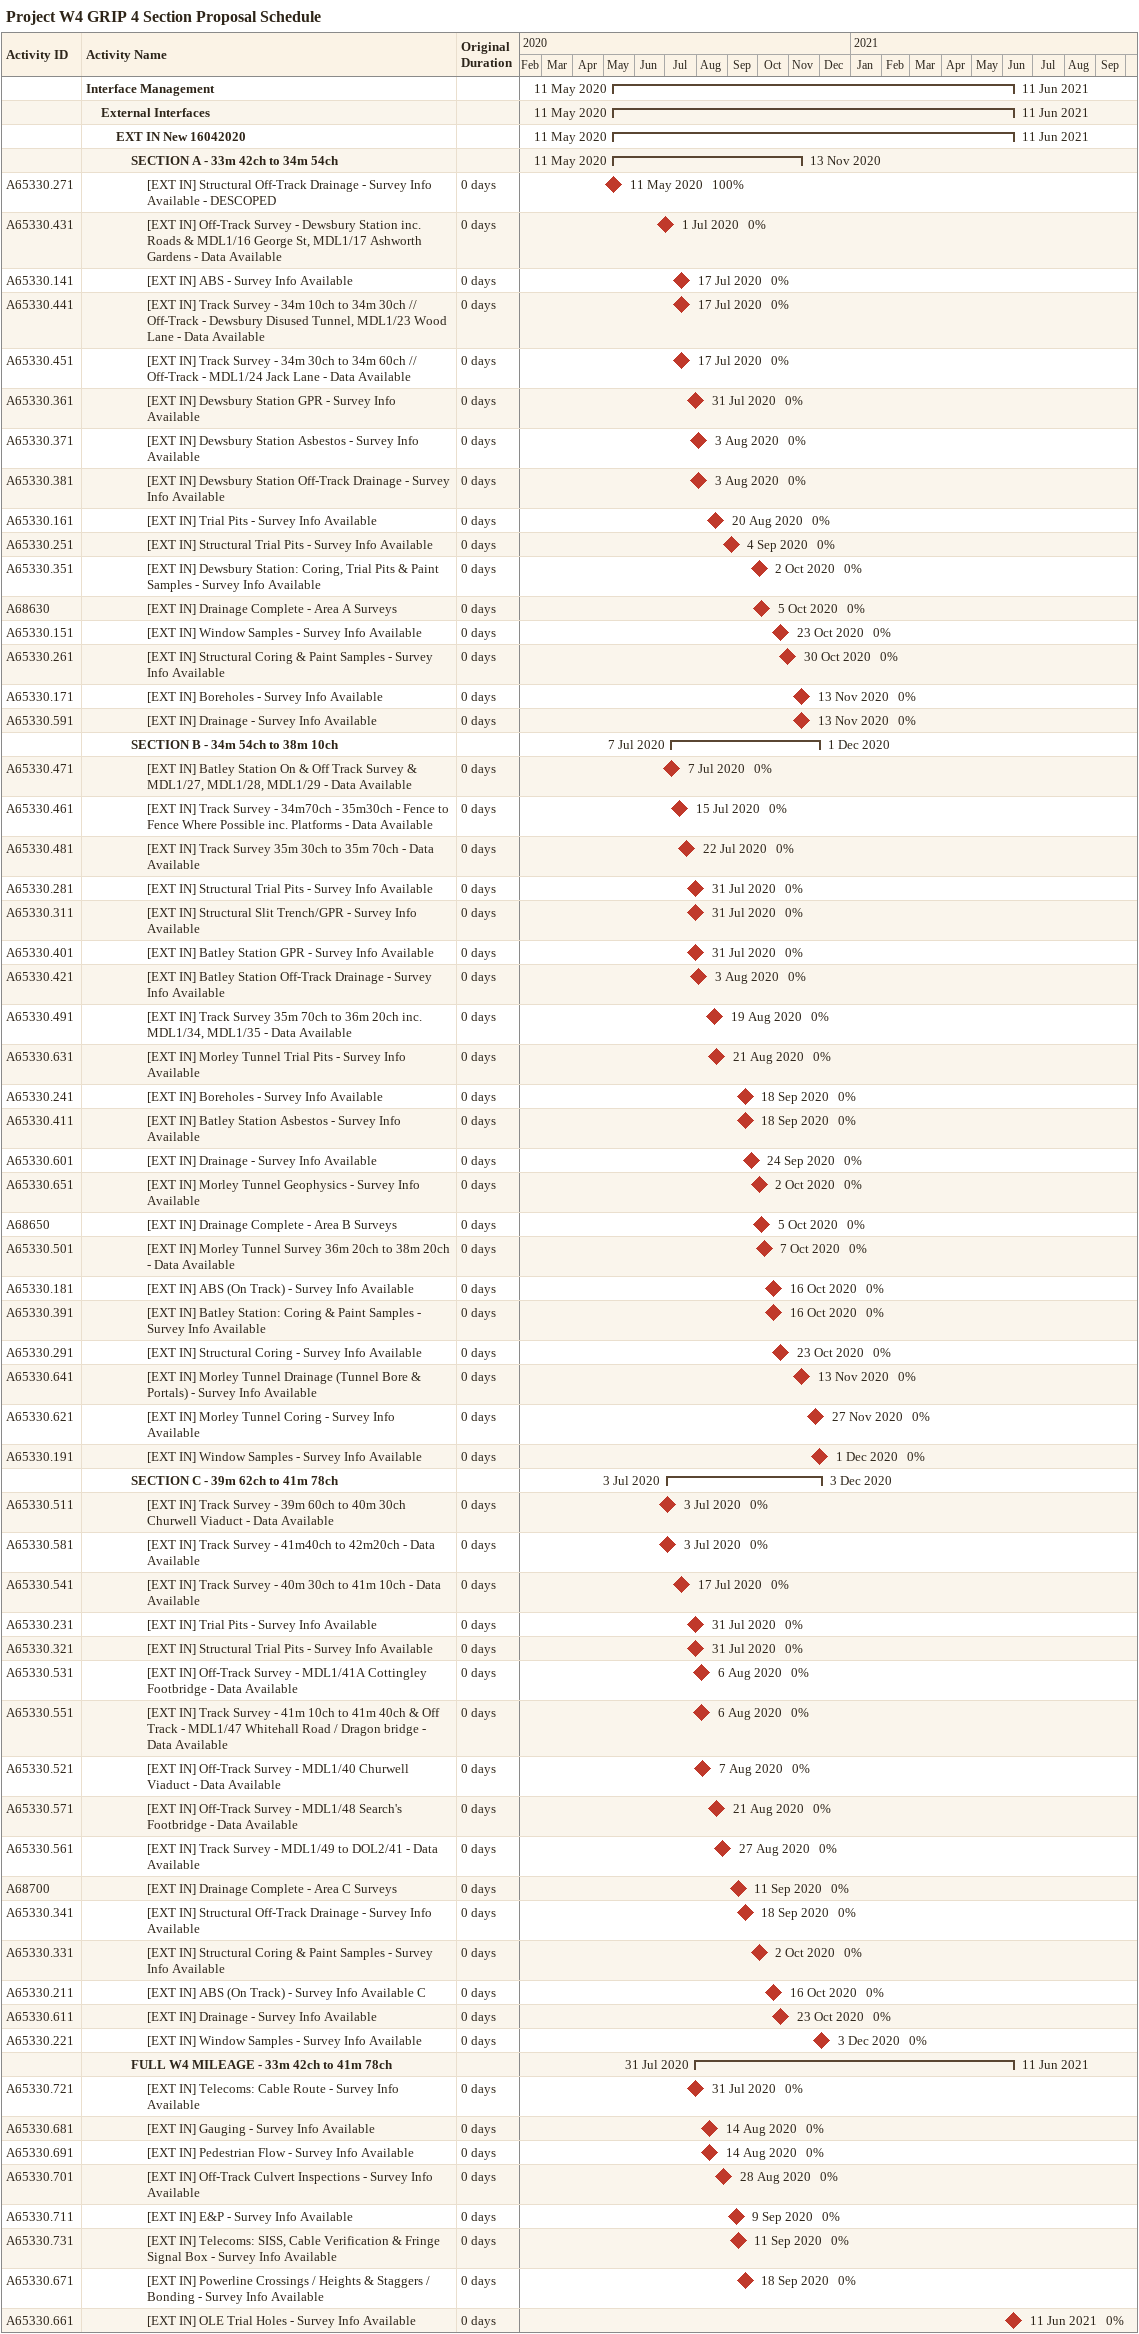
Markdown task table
Project W4 GRIP 4 Section Proposal Schedule

| ID | Level | Task | Original duration | Start | Finish | % complete |
|---|---|---|---|---|---|---|
|  | 1 | **Interface Management** |  | 2020-05-11 | 2021-06-11 |  |
|  | 2 | **External Interfaces** |  | 2020-05-11 | 2021-06-11 |  |
|  | 3 | **EXT IN New 16042020** |  | 2020-05-11 | 2021-06-11 |  |
|  | 4 | **SECTION A - 33m 42ch to 34m 54ch** |  | 2020-05-11 | 2020-11-13 |  |
| A65330.271 | 5 | [EXT IN] Structural Off-Track Drainage - Survey Info Available - DESCOPED | 0d | 2020-05-11 | 2020-05-11 | 100 |
| A65330.431 | 5 | [EXT IN] Off-Track Survey - Dewsbury Station inc. Roads & MDL1/16 George St, MDL1/17 Ashworth Gardens - Data Available | 0d | 2020-07-01 | 2020-07-01 | 0 |
| A65330.141 | 5 | [EXT IN] ABS - Survey Info Available | 0d | 2020-07-17 | 2020-07-17 | 0 |
| A65330.441 | 5 | [EXT IN] Track Survey - 34m 10ch to 34m 30ch // Off-Track - Dewsbury Disused Tunnel, MDL1/23 Wood Lane - Data Available | 0d | 2020-07-17 | 2020-07-17 | 0 |
| A65330.451 | 5 | [EXT IN] Track Survey - 34m 30ch to 34m 60ch // Off-Track - MDL1/24 Jack Lane - Data Available | 0d | 2020-07-17 | 2020-07-17 | 0 |
| A65330.361 | 5 | [EXT IN] Dewsbury Station GPR - Survey Info Available | 0d | 2020-07-31 | 2020-07-31 | 0 |
| A65330.371 | 5 | [EXT IN] Dewsbury Station Asbestos - Survey Info Available | 0d | 2020-08-03 | 2020-08-03 | 0 |
| A65330.381 | 5 | [EXT IN] Dewsbury Station Off-Track Drainage - Survey Info Available | 0d | 2020-08-03 | 2020-08-03 | 0 |
| A65330.161 | 5 | [EXT IN] Trial Pits - Survey Info Available | 0d | 2020-08-20 | 2020-08-20 | 0 |
| A65330.251 | 5 | [EXT IN] Structural Trial Pits - Survey Info Available | 0d | 2020-09-04 | 2020-09-04 | 0 |
| A65330.351 | 5 | [EXT IN] Dewsbury Station: Coring, Trial Pits & Paint Samples - Survey Info Available | 0d | 2020-10-02 | 2020-10-02 | 0 |
| A68630 | 5 | [EXT IN] Drainage Complete - Area A Surveys | 0d | 2020-10-05 | 2020-10-05 | 0 |
| A65330.151 | 5 | [EXT IN] Window Samples - Survey Info Available | 0d | 2020-10-23 | 2020-10-23 | 0 |
| A65330.261 | 5 | [EXT IN] Structural Coring & Paint Samples - Survey Info Available | 0d | 2020-10-30 | 2020-10-30 | 0 |
| A65330.171 | 5 | [EXT IN] Boreholes - Survey Info Available | 0d | 2020-11-13 | 2020-11-13 | 0 |
| A65330.591 | 5 | [EXT IN] Drainage - Survey Info Available | 0d | 2020-11-13 | 2020-11-13 | 0 |
|  | 4 | **SECTION B - 34m 54ch to 38m 10ch** |  | 2020-07-07 | 2020-12-01 |  |
| A65330.471 | 5 | [EXT IN] Batley Station On & Off Track Survey & MDL1/27, MDL1/28, MDL1/29 - Data Available | 0d | 2020-07-07 | 2020-07-07 | 0 |
| A65330.461 | 5 | [EXT IN] Track Survey - 34m70ch - 35m30ch - Fence to Fence Where Possible inc. Platforms - Data Available | 0d | 2020-07-15 | 2020-07-15 | 0 |
| A65330.481 | 5 | [EXT IN] Track Survey 35m 30ch to 35m 70ch - Data Available | 0d | 2020-07-22 | 2020-07-22 | 0 |
| A65330.281 | 5 | [EXT IN] Structural Trial Pits - Survey Info Available | 0d | 2020-07-31 | 2020-07-31 | 0 |
| A65330.311 | 5 | [EXT IN] Structural Slit Trench/GPR - Survey Info Available | 0d | 2020-07-31 | 2020-07-31 | 0 |
| A65330.401 | 5 | [EXT IN] Batley Station GPR - Survey Info Available | 0d | 2020-07-31 | 2020-07-31 | 0 |
| A65330.421 | 5 | [EXT IN] Batley Station Off-Track Drainage - Survey Info Available | 0d | 2020-08-03 | 2020-08-03 | 0 |
| A65330.491 | 5 | [EXT IN] Track Survey 35m 70ch to 36m 20ch inc. MDL1/34, MDL1/35 - Data Available | 0d | 2020-08-19 | 2020-08-19 | 0 |
| A65330.631 | 5 | [EXT IN] Morley Tunnel Trial Pits - Survey Info Available | 0d | 2020-08-21 | 2020-08-21 | 0 |
| A65330.241 | 5 | [EXT IN] Boreholes - Survey Info Available | 0d | 2020-09-18 | 2020-09-18 | 0 |
| A65330.411 | 5 | [EXT IN] Batley Station Asbestos - Survey Info Available | 0d | 2020-09-18 | 2020-09-18 | 0 |
| A65330.601 | 5 | [EXT IN] Drainage - Survey Info Available | 0d | 2020-09-24 | 2020-09-24 | 0 |
| A65330.651 | 5 | [EXT IN] Morley Tunnel Geophysics - Survey Info Available | 0d | 2020-10-02 | 2020-10-02 | 0 |
| A68650 | 5 | [EXT IN] Drainage Complete - Area B Surveys | 0d | 2020-10-05 | 2020-10-05 | 0 |
| A65330.501 | 5 | [EXT IN] Morley Tunnel Survey 36m 20ch to 38m 20ch - Data Available | 0d | 2020-10-07 | 2020-10-07 | 0 |
| A65330.181 | 5 | [EXT IN] ABS (On Track) - Survey Info Available | 0d | 2020-10-16 | 2020-10-16 | 0 |
| A65330.391 | 5 | [EXT IN] Batley Station: Coring & Paint Samples - Survey Info Available | 0d | 2020-10-16 | 2020-10-16 | 0 |
| A65330.291 | 5 | [EXT IN] Structural Coring - Survey Info Available | 0d | 2020-10-23 | 2020-10-23 | 0 |
| A65330.641 | 5 | [EXT IN] Morley Tunnel Drainage (Tunnel Bore & Portals) - Survey Info Available | 0d | 2020-11-13 | 2020-11-13 | 0 |
| A65330.621 | 5 | [EXT IN] Morley Tunnel Coring - Survey Info Available | 0d | 2020-11-27 | 2020-11-27 | 0 |
| A65330.191 | 5 | [EXT IN] Window Samples - Survey Info Available | 0d | 2020-12-01 | 2020-12-01 | 0 |
|  | 4 | **SECTION C - 39m 62ch to 41m 78ch** |  | 2020-07-03 | 2020-12-03 |  |
| A65330.511 | 5 | [EXT IN] Track Survey - 39m 60ch to 40m 30ch Churwell Viaduct - Data Available | 0d | 2020-07-03 | 2020-07-03 | 0 |
| A65330.581 | 5 | [EXT IN] Track Survey - 41m40ch to 42m20ch - Data Available | 0d | 2020-07-03 | 2020-07-03 | 0 |
| A65330.541 | 5 | [EXT IN] Track Survey - 40m 30ch to 41m 10ch - Data Available | 0d | 2020-07-17 | 2020-07-17 | 0 |
| A65330.231 | 5 | [EXT IN] Trial Pits - Survey Info Available | 0d | 2020-07-31 | 2020-07-31 | 0 |
| A65330.321 | 5 | [EXT IN] Structural Trial Pits - Survey Info Available | 0d | 2020-07-31 | 2020-07-31 | 0 |
| A65330.531 | 5 | [EXT IN] Off-Track Survey - MDL1/41A Cottingley Footbridge - Data Available | 0d | 2020-08-06 | 2020-08-06 | 0 |
| A65330.551 | 5 | [EXT IN] Track Survey - 41m 10ch to 41m 40ch & Off Track - MDL1/47 Whitehall Road / Dragon bridge - Data Available | 0d | 2020-08-06 | 2020-08-06 | 0 |
| A65330.521 | 5 | [EXT IN] Off-Track Survey - MDL1/40 Churwell Viaduct - Data Available | 0d | 2020-08-07 | 2020-08-07 | 0 |
| A65330.571 | 5 | [EXT IN] Off-Track Survey - MDL1/48 Search's Footbridge - Data Available | 0d | 2020-08-21 | 2020-08-21 | 0 |
| A65330.561 | 5 | [EXT IN] Track Survey - MDL1/49 to DOL2/41 - Data Available | 0d | 2020-08-27 | 2020-08-27 | 0 |
| A68700 | 5 | [EXT IN] Drainage Complete - Area C Surveys | 0d | 2020-09-11 | 2020-09-11 | 0 |
| A65330.341 | 5 | [EXT IN] Structural Off-Track Drainage - Survey Info Available | 0d | 2020-09-18 | 2020-09-18 | 0 |
| A65330.331 | 5 | [EXT IN] Structural Coring & Paint Samples - Survey Info Available | 0d | 2020-10-02 | 2020-10-02 | 0 |
| A65330.211 | 5 | [EXT IN] ABS (On Track) - Survey Info Available C | 0d | 2020-10-16 | 2020-10-16 | 0 |
| A65330.611 | 5 | [EXT IN] Drainage - Survey Info Available | 0d | 2020-10-23 | 2020-10-23 | 0 |
| A65330.221 | 5 | [EXT IN] Window Samples - Survey Info Available | 0d | 2020-12-03 | 2020-12-03 | 0 |
|  | 4 | **FULL W4 MILEAGE - 33m 42ch to 41m 78ch** |  | 2020-07-31 | 2021-06-11 |  |
| A65330.721 | 5 | [EXT IN] Telecoms: Cable Route - Survey Info Available | 0d | 2020-07-31 | 2020-07-31 | 0 |
| A65330.681 | 5 | [EXT IN] Gauging - Survey Info Available | 0d | 2020-08-14 | 2020-08-14 | 0 |
| A65330.691 | 5 | [EXT IN] Pedestrian Flow - Survey Info Available | 0d | 2020-08-14 | 2020-08-14 | 0 |
| A65330.701 | 5 | [EXT IN] Off-Track Culvert Inspections - Survey Info Available | 0d | 2020-08-28 | 2020-08-28 | 0 |
| A65330.711 | 5 | [EXT IN] E&P - Survey Info Available | 0d | 2020-09-09 | 2020-09-09 | 0 |
| A65330.731 | 5 | [EXT IN] Telecoms: SISS, Cable Verification & Fringe Signal Box - Survey Info Available | 0d | 2020-09-11 | 2020-09-11 | 0 |
| A65330.671 | 5 | [EXT IN] Powerline Crossings / Heights & Staggers / Bonding - Survey Info Available | 0d | 2020-09-18 | 2020-09-18 | 0 |
| A65330.661 | 5 | [EXT IN] OLE Trial Holes - Survey Info Available | 0d | 2021-06-11 | 2021-06-11 | 0 |
